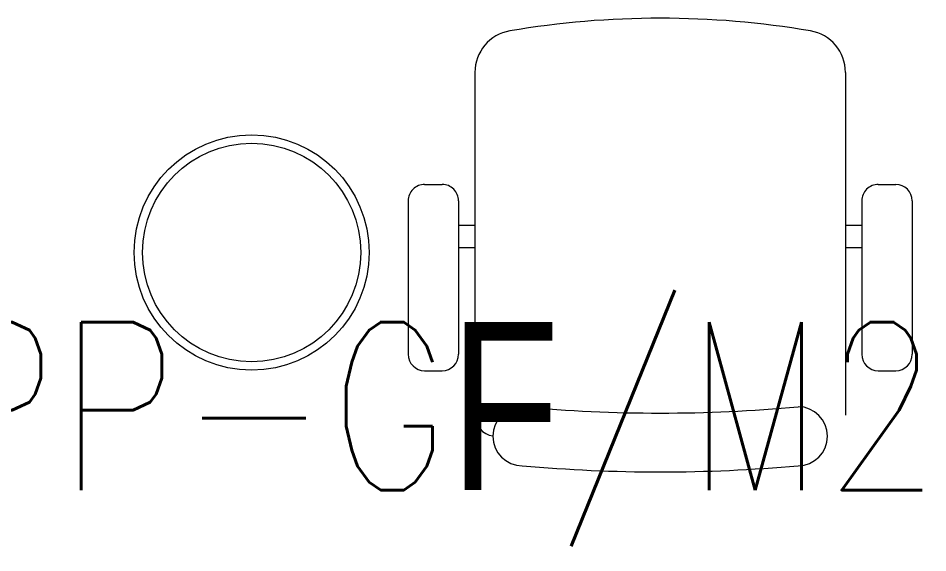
# Model space of a CAD drawing. Header units: inches. Extents: x -12418 to 57169, y -29325 to 19878.
# Drawn here: x 47194 to 48278, y 5689 to 6325 of the extents above; entities that cross this region are included whole.
import ezdxf
from ezdxf import colors
from ezdxf.entities.mleader import LeaderData, LeaderLine
from ezdxf.math import Vec2, Vec3

# ---------------------------------------------------------------- set-up
doc = ezdxf.new("R2010")
doc.units = ezdxf.units.IN
doc.header["$LTSCALE"] = 25
doc.header["$MEASUREMENT"] = 0
doc.linetypes.add('DASHDOT', pattern=[25.4, 12.7, -6.35, 0, -6.35])
doc.layers.get('0').update_dxf_attribs({"color": 8})
for name, color, linetype, lineweight in [('00-Ground Floor$0$LOADING', 253, 'Continuous', 5), ('00-Ground Floor$0$NEW Wall', 166, 'Continuous', 5), ('E-LITE-CIRC @ 100', 6, 'Continuous', 25), ('E-LITE-CLNG-CNDT', 6, 'DASHDOT', 35)]:
    doc.layers.add(name, color=color, linetype=linetype, lineweight=lineweight)
doc.styles.add('DC_Simplex', font='SIMPLEX.shx', dxfattribs={"width": 0.7})

# ---------------------------------------------------------------- blocks, each defined once
blk = doc.blocks.new('00-Ground Floor$0$WM00001-P')
at = {"layer": '00-Ground Floor$0$LOADING'}
for radius in [0.14, 0.13]:
    blk.add_circle((0, 0), radius, dxfattribs=at)
blk = doc.blocks.new('*X101')
at = {"color": 0}
for p, q in [((5, 3), (5, 3)), ((5, 3), (5, 3)), ((5, 3), (5, 3)), ((5, 3), (5, 3)), ((5, 3), (5, 3)), ((5, 3), (5, 3)), ((5, 3), (5, 3)), ((5, 3), (5, 3)), ((5, 3), (5, 3)), ((5, 3), (5, 3)), ((5, 3), (5, 3)), ((5, 3), (5, 3)), ((5, 3), (5, 3)), ((5, 3), (5, 3)), ((5, 3), (5, 3)), ((5, 3), (5, 3)), ((5, 3), (5, 3)), ((5, 3), (5, 3)), ((5, 3), (5, 3)), ((5, 3), (5, 3)), ((5, 3), (5, 3)), ((5, 3), (5, 3)), ((5, 3), (5, 3)), ((5, 3), (5, 3)), ((5, 3), (5, 3)), ((5, 3), (5, 3)), ((5, 3), (5, 3)), ((5, 3), (5, 3)), ((5, 3), (5, 3)), ((5, 3), (5, 3)), ((5, 3), (5, 3)), ((5, 3), (5, 3)), ((5, 3), (5, 3)), ((5, 3), (5, 3)), ((5, 3), (5, 3)), ((5, 3), (5, 3)), ((5, 3), (5, 3)), ((5, 3), (5, 3)), ((5, 3), (5, 3)), ((5, 3), (5, 3)), ((5, 3), (5, 3)), ((5, 3), (5, 3)), ((5, 3), (5, 3)), ((5, 3), (5, 3)), ((5, 3), (5, 3)), ((5, 3), (5, 3)), ((5, 3), (5, 3)), ((5, 3), (5, 3)), ((5, 3), (5, 3)), ((5, 3), (5, 3)), ((5, 3), (5, 3)), ((5, 3), (5, 3)), ((5, 3), (5, 3)), ((5, 3), (5, 3)), ((5, 3), (5, 3)), ((5, 3), (5, 3)), ((5, 3), (5, 3)), ((5, 3), (5, 3)), ((5, 3), (5, 3)), ((5, 3), (5, 3)), ((5, 3), (5, 3)), ((5, 3), (5, 3)), ((5, 3), (5, 3)), ((5, 3), (5, 3)), ((5, 3), (5, 3)), ((5, 3), (5, 3)), ((6, 3), (5, 3)), ((5, 3), (5, 3)), ((6, 3), (5, 3)), ((5, 3), (5, 3)), ((6, 3), (5, 3)), ((5, 3), (5, 3)), ((6, 3), (5, 3)), ((5, 3), (5, 3)), ((5, 3), (5, 3)), ((5, 3), (5, 3)), ((5, 3), (5, 3)), ((5, 3), (5, 3)), ((5, 3), (5, 3)), ((5, 3), (5, 3)), ((5, 3), (5, 3)), ((5, 3), (5, 3)), ((5, 3), (5, 3)), ((5, 3), (5, 3)), ((5, 3), (5, 3)), ((5, 3), (5, 3)), ((5, 3), (5, 3)), ((5, 3), (5, 3)), ((5, 3), (5, 3)), ((5, 3), (5, 3)), ((5, 3), (5, 3)), ((5, 3), (5, 3)), ((5, 3), (5, 3)), ((5, 3), (5, 3)), ((5, 3), (5, 3)), ((5, 3), (5, 3)), ((6, 3), (6, 3)), ((6, 3), (6, 3)), ((6, 3), (6, 3)), ((6, 3), (6, 3)), ((6, 3), (6, 3)), ((6, 3), (6, 3)), ((6, 3), (6, 3)), ((6, 3), (6, 3)), ((6, 3), (6, 3)), ((6, 3), (6, 3)), ((6, 3), (6, 3)), ((6, 3), (6, 3)), ((6, 3), (6, 3)), ((6, 3), (6, 3)), ((6, 3), (6, 3)), ((6, 3), (6, 3)), ((6, 3), (6, 3)), ((6, 3), (6, 3)), ((6, 3), (6, 3)), ((6, 3), (6, 3)), ((6, 3), (6, 3)), ((6, 3), (6, 3)), ((6, 3), (6, 3)), ((6, 3), (6, 3)), ((6, 3), (6, 3)), ((6, 3), (6, 3)), ((6, 3), (6, 3)), ((6, 3), (6, 3)), ((6, 3), (6, 3)), ((6, 3), (6, 3)), ((6, 3), (6, 3)), ((6, 3), (6, 3)), ((6, 3), (6, 3)), ((6, 3), (6, 3)), ((6, 3), (6, 3)), ((6, 3), (6, 3)), ((6, 3), (6, 3)), ((6, 3), (6, 3)), ((6, 3), (6, 3)), ((6, 3), (6, 3)), ((6, 3), (6, 3)), ((6, 3), (6, 3)), ((6, 3), (6, 3)), ((6, 3), (6, 3)), ((6, 3), (6, 3)), ((6, 3), (6, 3)), ((6, 3), (6, 3)), ((6, 3), (6, 3)), ((6, 3), (6, 3)), ((6, 3), (6, 3)), ((6, 3), (6, 3)), ((6, 3), (6, 3)), ((6, 3), (6, 3)), ((6, 3), (6, 3)), ((6, 3), (6, 3)), ((6, 3), (6, 3)), ((6, 3), (6, 3)), ((6, 3), (6, 3)), ((6, 3), (6, 3)), ((6, 3), (6, 3)), ((6, 3), (6, 3)), ((6, 3), (6, 3)), ((6, 3), (6, 3)), ((6, 3), (6, 3)), ((6, 3), (6, 3)), ((6, 3), (6, 3)), ((6, 3), (6, 3)), ((6, 3), (6, 3)), ((6, 3), (6, 3)), ((6, 3), (6, 3)), ((6, 3), (6, 3)), ((6, 3), (6, 3)), ((6, 3), (6, 3)), ((6, 3), (6, 3)), ((6, 3), (6, 3)), ((6, 3), (6, 3)), ((6, 3), (6, 3)), ((6, 3), (6, 3)), ((6, 3), (6, 3)), ((6, 3), (6, 3)), ((6, 3), (6, 3)), ((6, 3), (6, 3)), ((6, 3), (6, 3)), ((6, 3), (6, 3)), ((6, 3), (6, 3)), ((6, 3), (6, 3)), ((6, 3), (6, 3)), ((6, 3), (6, 3)), ((6, 3), (6, 3)), ((6, 3), (6, 3)), ((6, 3), (6, 3)), ((6, 3), (6, 3)), ((6, 3), (6, 3)), ((6, 3), (6, 3)), ((6, 3), (6, 3)), ((6, 3), (6, 3)), ((6, 3), (6, 3)), ((6, 3), (6, 3)), ((6, 3), (6, 3)), ((6, 3), (6, 3)), ((6, 3), (6, 3)), ((6, 3), (6, 3)), ((6, 3), (6, 3)), ((6, 3), (6, 3)), ((6, 3), (6, 3)), ((6, 3), (6, 3)), ((6, 3), (6, 3)), ((6, 3), (6, 3)), ((6, 3), (6, 3)), ((6, 3), (6, 3)), ((6, 3), (6, 3)), ((6, 3), (6, 3)), ((6, 3), (6, 3)), ((6, 3), (6, 3)), ((6, 3), (6, 3)), ((6, 3), (6, 3)), ((6, 3), (6, 3)), ((6, 3), (6, 3)), ((6, 3), (6, 3)), ((6, 3), (6, 3)), ((6, 3), (6, 3)), ((6, 3), (6, 3)), ((6, 3), (6, 3)), ((6, 3), (6, 3)), ((6, 3), (6, 3)), ((6, 3), (6, 3)), ((6, 3), (6, 3)), ((6, 3), (6, 3)), ((6, 3), (6, 3)), ((6, 3), (6, 3)), ((6, 3), (6, 3)), ((6, 3), (6, 3)), ((6, 3), (6, 3)), ((6, 3), (6, 3)), ((6, 3), (6, 3)), ((6, 3), (6, 3)), ((6, 3), (6, 3)), ((6, 3), (6, 3)), ((6, 3), (6, 3)), ((6, 3), (6, 3)), ((6, 3), (6, 3)), ((6, 3), (6, 3)), ((6, 3), (6, 3)), ((6, 3), (6, 3)), ((6, 3), (6, 3)), ((6, 3), (6, 3)), ((6, 3), (6, 3)), ((6, 3), (6, 3)), ((6, 3), (6, 3)), ((6, 3), (6, 3)), ((6, 3), (6, 3)), ((6, 3), (6, 3)), ((6, 3), (6, 3)), ((6, 3), (6, 3)), ((6, 3), (6, 3)), ((6, 3), (6, 3)), ((6, 3), (6, 3)), ((6, 3), (6, 3)), ((6, 3), (6, 3)), ((6, 3), (6, 3)), ((6, 3), (6, 3)), ((6, 3), (6, 3)), ((6, 3), (6, 3)), ((6, 3), (6, 3)), ((6, 3), (6, 3)), ((6, 3), (6, 3)), ((6, 3), (6, 3)), ((6, 3), (6, 3)), ((6, 3), (6, 3)), ((6, 3), (6, 3)), ((6, 3), (6, 3)), ((6, 3), (6, 3)), ((6, 3), (6, 3)), ((6, 3), (6, 3)), ((6, 3), (6, 3)), ((6, 3), (6, 3)), ((6, 3), (6, 3)), ((6, 3), (6, 3)), ((6, 3), (6, 3)), ((6, 3), (6, 3)), ((6, 3), (6, 3)), ((6, 3), (6, 3)), ((6, 3), (6, 3)), ((6, 3), (6, 3)), ((6, 3), (6, 3)), ((6, 3), (6, 3)), ((6, 3), (6, 3)), ((6, 3), (6, 3)), ((6, 3), (6, 3)), ((6, 3), (6, 3)), ((6, 3), (6, 3)), ((6, 3), (6, 3)), ((6, 3), (6, 3)), ((6, 3), (6, 3)), ((6, 3), (6, 3)), ((6, 3), (6, 3)), ((6, 3), (6, 3)), ((6, 3), (6, 3)), ((6, 3), (6, 3)), ((6, 3), (6, 3)), ((6, 3), (6, 3)), ((6, 3), (6, 3)), ((6, 3), (6, 3)), ((6, 3), (6, 3)), ((6, 3), (5, 3)), ((6, 3), (5, 3)), ((6, 3), (5, 3)), ((6, 3), (5, 3)), ((6, 3), (5, 3)), ((6, 3), (6, 3)), ((6, 3), (6, 3)), ((6, 3), (6, 3)), ((6, 3), (6, 3)), ((6, 3), (6, 3)), ((6, 3), (6, 3)), ((6, 3), (6, 3)), ((6, 3), (6, 3)), ((6, 3), (6, 3)), ((6, 3), (6, 3)), ((6, 3), (6, 3)), ((6, 3), (6, 3)), ((6, 3), (6, 3)), ((6, 3), (6, 3)), ((6, 3), (6, 3)), ((6, 3), (6, 3)), ((6, 3), (6, 3)), ((6, 3), (6, 3)), ((6, 3), (6, 3)), ((6, 3), (6, 3)), ((6, 3), (6, 3)), ((6, 3), (6, 3)), ((6, 3), (6, 3)), ((6, 3), (6, 3)), ((6, 3), (6, 3)), ((6, 3), (6, 3)), ((6, 3), (6, 3)), ((6, 3), (6, 3)), ((6, 3), (6, 3)), ((6, 3), (6, 3)), ((6, 3), (6, 3)), ((6, 3), (6, 3)), ((6, 3), (6, 3)), ((6, 3), (6, 3)), ((6, 3), (6, 3)), ((6, 3), (6, 3)), ((6, 3), (6, 3)), ((6, 3), (6, 3)), ((6, 3), (6, 3)), ((6, 3), (6, 3)), ((6, 3), (6, 3)), ((6, 3), (6, 3)), ((6, 3), (6, 3)), ((6, 3), (6, 3)), ((6, 3), (6, 3)), ((6, 3), (6, 3)), ((6, 3), (6, 3)), ((6, 3), (6, 3)), ((6, 3), (6, 3)), ((6, 3), (6, 3)), ((6, 3), (6, 3)), ((6, 3), (6, 3)), ((6, 3), (6, 3)), ((6, 3), (6, 3)), ((6, 3), (6, 3)), ((6, 3), (6, 3)), ((6, 3), (6, 3)), ((6, 3), (6, 3)), ((6, 3), (6, 3)), ((6, 3), (6, 3)), ((6, 3), (6, 3)), ((6, 3), (6, 3)), ((6, 3), (6, 3)), ((6, 3), (6, 3)), ((6, 3), (6, 3)), ((6, 3), (6, 3)), ((6, 3), (6, 3)), ((6, 3), (6, 3)), ((6, 3), (6, 3)), ((6, 3), (6, 3)), ((6, 3), (6, 3)), ((6, 3), (6, 3)), ((6, 3), (6, 3)), ((6, 3), (6, 3)), ((6, 3), (6, 3)), ((6, 3), (6, 3)), ((6, 3), (6, 3)), ((6, 3), (6, 3)), ((6, 3), (6, 3)), ((6, 3), (6, 3)), ((6, 3), (6, 3)), ((6, 3), (6, 3)), ((6, 3), (6, 3)), ((6, 3), (6, 3)), ((6, 3), (6, 3)), ((6, 3), (6, 3)), ((6, 3), (6, 3)), ((6, 3), (6, 3)), ((6, 3), (6, 3)), ((6, 3), (6, 3)), ((6, 3), (6, 3)), ((6, 3), (6, 3)), ((6, 3), (6, 3)), ((6, 3), (6, 3)), ((6, 3), (6, 3)), ((6, 3), (6, 3)), ((6, 3), (6, 3)), ((6, 3), (6, 3)), ((6, 3), (6, 3)), ((6, 3), (6, 3)), ((6, 3), (6, 3)), ((6, 3), (6, 3)), ((6, 3), (6, 3)), ((6, 3), (6, 3)), ((6, 3), (6, 3)), ((6, 3), (6, 3)), ((6, 3), (6, 3)), ((6, 3), (6, 3)), ((6, 3), (6, 3)), ((6, 3), (6, 3)), ((6, 3), (6, 3)), ((6, 3), (6, 3)), ((6, 3), (6, 3)), ((6, 3), (6, 3)), ((6, 3), (6, 3)), ((6, 3), (6, 3)), ((6, 3), (6, 3)), ((6, 3), (6, 3)), ((6, 3), (6, 3)), ((6, 3), (6, 3)), ((6, 3), (6, 3)), ((6, 3), (6, 3)), ((6, 3), (6, 3)), ((6, 3), (6, 3)), ((6, 3), (6, 3)), ((6, 3), (6, 3)), ((6, 3), (6, 3)), ((6, 3), (6, 3)), ((6, 3), (6, 3)), ((6, 3), (6, 3)), ((6, 3), (6, 3)), ((6, 3), (6, 3)), ((6, 3), (6, 3)), ((6, 3), (6, 3)), ((6, 3), (6, 3)), ((6, 3), (6, 3)), ((6, 3), (6, 3)), ((6, 3), (6, 3)), ((6, 3), (6, 3)), ((6, 3), (6, 3)), ((6, 3), (6, 3)), ((6, 3), (6, 3)), ((6, 3), (6, 3)), ((6, 3), (6, 3)), ((6, 3), (6, 3)), ((6, 3), (6, 3)), ((6, 3), (6, 3)), ((6, 3), (6, 3)), ((6, 3), (6, 3)), ((6, 3), (6, 3)), ((6, 3), (6, 3)), ((6, 3), (6, 3)), ((6, 3), (6, 3)), ((6, 3), (6, 3)), ((6, 3), (6, 3)), ((6, 3), (6, 3)), ((6, 3), (6, 3)), ((6, 3), (6, 3)), ((6, 3), (6, 3)), ((6, 3), (6, 3)), ((6, 3), (6, 3)), ((6, 3), (6, 3)), ((6, 3), (6, 3)), ((6, 3), (6, 3)), ((6, 3), (6, 3)), ((6, 3), (6, 3)), ((6, 3), (6, 3)), ((6, 3), (6, 3)), ((6, 3), (6, 3)), ((6, 3), (6, 3)), ((6, 3), (6, 3)), ((6, 3), (6, 3)), ((6, 3), (6, 3)), ((6, 3), (6, 3)), ((6, 3), (6, 3)), ((6, 3), (6, 3)), ((6, 3), (6, 3)), ((6, 3), (6, 3)), ((6, 3), (6, 3)), ((6, 3), (6, 3)), ((6, 3), (6, 3)), ((6, 3), (6, 3)), ((6, 3), (6, 3)), ((6, 3), (6, 3)), ((6, 3), (6, 3)), ((6, 3), (6, 3)), ((6, 3), (6, 3)), ((6, 3), (6, 3)), ((6, 3), (6, 3)), ((6, 3), (6, 3)), ((6, 3), (6, 3)), ((6, 3), (6, 3)), ((6, 3), (6, 3)), ((6, 3), (6, 3)), ((6, 3), (6, 3)), ((6, 3), (6, 3)), ((6, 3), (6, 3)), ((6, 3), (6, 3)), ((6, 3), (6, 3)), ((6, 3), (6, 3)), ((6, 3), (6, 3)), ((6, 3), (6, 3)), ((6, 3), (6, 3)), ((6, 3), (6, 3)), ((6, 3), (6, 3)), ((6, 3), (6, 3)), ((6, 3), (6, 3)), ((6, 3), (6, 3)), ((6, 3), (6, 3)), ((6, 3), (6, 3)), ((6, 3), (6, 3)), ((6, 3), (6, 3)), ((6, 3), (6, 3)), ((6, 3), (6, 3)), ((6, 3), (6, 3)), ((6, 3), (6, 3)), ((6, 3), (6, 3)), ((6, 3), (6, 3)), ((6, 3), (6, 3)), ((6, 3), (6, 3)), ((6, 3), (6, 3)), ((6, 3), (6, 3)), ((6, 3), (6, 3)), ((6, 3), (6, 3)), ((6, 3), (6, 3)), ((6, 3), (6, 3)), ((6, 3), (6, 3)), ((6, 3), (6, 3)), ((6, 3), (6, 3)), ((6, 3), (6, 3)), ((6, 3), (6, 3)), ((6, 3), (6, 3)), ((6, 3), (6, 3)), ((6, 3), (6, 3)), ((6, 3), (6, 3)), ((6, 3), (6, 3)), ((6, 3), (6, 3)), ((6, 3), (6, 3)), ((6, 3), (6, 3)), ((6, 3), (6, 3)), ((6, 3), (6, 3)), ((6, 3), (6, 3)), ((6, 3), (6, 3)), ((6, 3), (6, 3)), ((6, 3), (6, 3)), ((6, 3), (6, 3)), ((6, 3), (6, 3)), ((6, 3), (6, 3)), ((6, 3), (6, 3)), ((6, 3), (6, 3)), ((6, 3), (6, 3)), ((6, 3), (6, 3)), ((6, 3), (6, 3)), ((6, 3), (6, 3)), ((6, 3), (6, 3)), ((6, 3), (6, 3)), ((6, 3), (6, 3)), ((6, 3), (6, 3)), ((6, 3), (6, 3)), ((6, 3), (6, 3)), ((6, 3), (6, 3)), ((6, 3), (6, 3)), ((6, 3), (6, 3)), ((6, 3), (6, 3)), ((6, 3), (6, 3)), ((6, 3), (6, 3)), ((6, 3), (6, 3)), ((6, 3), (6, 3)), ((6, 3), (6, 3)), ((6, 3), (6, 3)), ((6, 3), (6, 3)), ((6, 3), (6, 3)), ((6, 3), (6, 3)), ((6, 3), (6, 3)), ((6, 3), (6, 3)), ((6, 3), (6, 3)), ((6, 3), (6, 3)), ((6, 3), (6, 3)), ((6, 3), (6, 3)), ((6, 3), (6, 3)), ((6, 3), (6, 3)), ((6, 3), (6, 3)), ((6, 3), (6, 3)), ((6, 3), (6, 3)), ((6, 3), (6, 3)), ((6, 3), (6, 3)), ((6, 3), (6, 3)), ((6, 3), (6, 3)), ((6, 3), (6, 3)), ((6, 3), (6, 3)), ((6, 3), (6, 3)), ((6, 3), (6, 3)), ((6, 3), (6, 3)), ((6, 3), (6, 3)), ((6, 3), (6, 3)), ((6, 3), (6, 3)), ((6, 3), (6, 3)), ((6, 3), (6, 3)), ((6, 3), (6, 3)), ((6, 3), (6, 3)), ((6, 3), (6, 3)), ((6, 3), (6, 3)), ((6, 3), (6, 3)), ((6, 3), (6, 3)), ((6, 3), (6, 3)), ((6, 3), (6, 3)), ((6, 3), (6, 3)), ((6, 3), (6, 3)), ((6, 3), (6, 3)), ((6, 3), (6, 3)), ((6, 3), (6, 3)), ((6, 3), (6, 3)), ((6, 3), (6, 3)), ((6, 3), (6, 3)), ((6, 3), (6, 3)), ((6, 3), (6, 3)), ((6, 3), (6, 3))]:
    blk.add_line(p, q, dxfattribs=at)
blk = doc.blocks.new('*X102')
at = {"color": 0}
for p, q in [((13, 1), (13, 1)), ((13, 1), (13, 1)), ((13, 1), (13, 1)), ((13, 1), (13, 1)), ((13, 1), (13, 1)), ((13, 1), (13, 1)), ((13, 1), (13, 1)), ((13, 1), (13, 1)), ((13, 1), (13, 1)), ((13, 1), (13, 1)), ((13, 1), (13, 1)), ((13, 1), (13, 1)), ((13, 1), (13, 1)), ((13, 1), (13, 1)), ((13, 1), (13, 1)), ((13, 1), (14, 1)), ((13, 1), (14, 1)), ((13, 1), (14, 1)), ((13, 1), (13, 1)), ((13, 1), (13, 1)), ((13, 1), (13, 1)), ((13, 1), (13, 1)), ((13, 1), (13, 1)), ((13, 1), (13, 1)), ((13, 1), (13, 1)), ((13, 1), (13, 1)), ((13, 1), (13, 1)), ((13, 1), (13, 1)), ((13, 1), (13, 1)), ((13, 1), (13, 1)), ((13, 1), (13, 1)), ((13, 1), (13, 1)), ((13, 1), (13, 1)), ((13, 1), (13, 1)), ((13, 1), (13, 1)), ((13, 1), (13, 1)), ((13, 1), (13, 1)), ((13, 1), (13, 1)), ((13, 1), (13, 1)), ((13, 1), (13, 1)), ((13, 1), (13, 1)), ((13, 1), (13, 1)), ((13, 1), (13, 1)), ((13, 1), (13, 1)), ((13, 1), (13, 1)), ((13, 1), (13, 1)), ((13, 1), (13, 1)), ((13, 1), (13, 1)), ((13, 1), (13, 1)), ((13, 1), (13, 1)), ((13, 1), (13, 1)), ((13, 1), (13, 1)), ((13, 1), (13, 1)), ((13, 1), (13, 1)), ((13, 1), (13, 1)), ((13, 1), (13, 1)), ((13, 1), (13, 1)), ((13, 1), (13, 1)), ((13, 1), (13, 1)), ((13, 1), (13, 1)), ((13, 1), (13, 1)), ((13, 1), (13, 1)), ((13, 1), (13, 1)), ((13, 1), (13, 1)), ((13, 1), (13, 1)), ((13, 1), (13, 1)), ((13, 1), (13, 1)), ((13, 1), (13, 1)), ((13, 1), (13, 1)), ((13, 1), (13, 1)), ((13, 1), (13, 1)), ((13, 1), (13, 1)), ((13, 1), (13, 1)), ((13, 1), (13, 1)), ((13, 1), (13, 1)), ((13, 1), (13, 1)), ((13, 1), (13, 1)), ((13, 1), (13, 1)), ((13, 1), (13, 1)), ((13, 1), (13, 1)), ((13, 1), (13, 1)), ((13, 1), (13, 1)), ((13, 1), (13, 1)), ((13, 1), (13, 1)), ((13, 1), (13, 1)), ((13, 1), (13, 1)), ((13, 1), (13, 1)), ((13, 1), (13, 1)), ((13, 1), (13, 1)), ((13, 1), (13, 1)), ((13, 1), (13, 1)), ((13, 1), (13, 1)), ((13, 1), (13, 1)), ((13, 1), (13, 1)), ((13, 1), (13, 1)), ((13, 1), (13, 1)), ((13, 1), (13, 1)), ((13, 1), (13, 1)), ((13, 1), (13, 1)), ((13, 1), (13, 1)), ((13, 1), (13, 1)), ((13, 1), (13, 1)), ((13, 1), (13, 1)), ((13, 1), (13, 1)), ((13, 1), (13, 1)), ((13, 1), (13, 1)), ((13, 1), (13, 1)), ((13, 1), (13, 1)), ((13, 1), (13, 1)), ((13, 1), (13, 1)), ((13, 1), (13, 1)), ((13, 1), (13, 1)), ((13, 1), (13, 1)), ((13, 1), (13, 1)), ((13, 1), (13, 1)), ((13, 1), (13, 1)), ((13, 1), (13, 1)), ((13, 1), (13, 1)), ((13, 1), (13, 1)), ((13, 1), (13, 1)), ((13, 1), (13, 1)), ((13, 1), (13, 1)), ((13, 1), (13, 1)), ((13, 1), (14, 1)), ((13, 0), (13, 0)), ((13, 0), (13, 0)), ((13, 0), (13, 0)), ((13, 0), (13, 0)), ((13, 0), (13, 0)), ((13, 0), (13, 0)), ((13, 0), (13, 0)), ((13, 0), (13, 0)), ((13, 0), (13, 0)), ((13, 0), (13, 0)), ((13, 0), (13, 0)), ((13, 0), (13, 0)), ((13, 0), (13, 0)), ((13, 0), (13, 0)), ((13, 0), (13, 0)), ((13, 0), (13, 0)), ((13, 0), (13, 0)), ((13, 0), (13, 0)), ((13, 0), (13, 0)), ((13, 0), (13, 0)), ((13, 0), (13, 0)), ((13, 0), (13, 0)), ((13, 0), (13, 0)), ((13, 0), (13, 0)), ((13, 0), (13, 0)), ((13, 0), (13, 0)), ((13, 0), (13, 0)), ((13, 0), (13, 0)), ((13, 0), (13, 0)), ((13, 0), (13, 0)), ((13, 0), (13, 0)), ((13, 0), (13, 0)), ((13, 0), (13, 0)), ((13, 0), (13, 0)), ((13, 0), (13, 0)), ((13, 0), (13, 0)), ((13, 0), (13, 0)), ((13, 0), (13, 0)), ((13, 0), (13, 0)), ((13, 0), (13, 0)), ((13, 0), (13, 0)), ((13, 0), (13, 0)), ((13, 0), (13, 0)), ((13, 0), (13, 0)), ((13, 0), (13, 0)), ((13, 0), (13, 0)), ((13, 0), (13, 0)), ((13, 0), (13, 0)), ((13, 0), (14, 0)), ((13, 0), (14, 0)), ((13, 0), (13, 0)), ((13, 0), (14, 0)), ((14, 1), (14, 1)), ((14, 1), (14, 1)), ((14, 1), (14, 1)), ((14, 1), (14, 1)), ((14, 1), (14, 1)), ((14, 1), (14, 1)), ((14, 1), (14, 1)), ((14, 1), (14, 1)), ((14, 1), (14, 1)), ((14, 1), (14, 1)), ((14, 1), (14, 1)), ((14, 1), (14, 1)), ((14, 1), (14, 1)), ((14, 1), (14, 1)), ((14, 1), (14, 1)), ((14, 1), (14, 1)), ((14, 1), (14, 1)), ((14, 1), (14, 1)), ((14, 1), (14, 1)), ((14, 1), (14, 1)), ((14, 1), (14, 1)), ((14, 1), (14, 1)), ((14, 1), (14, 1)), ((14, 1), (14, 1)), ((14, 1), (14, 1)), ((14, 1), (14, 1)), ((14, 1), (14, 1)), ((14, 1), (14, 1)), ((14, 1), (14, 1)), ((14, 1), (14, 1)), ((14, 1), (14, 1)), ((14, 1), (14, 1)), ((14, 1), (14, 1)), ((14, 1), (14, 1)), ((14, 1), (14, 1)), ((14, 1), (14, 1)), ((14, 1), (14, 1)), ((14, 1), (14, 1)), ((14, 1), (14, 1)), ((14, 1), (14, 1)), ((14, 1), (14, 1)), ((14, 1), (14, 1)), ((14, 1), (14, 1)), ((14, 1), (14, 1)), ((14, 1), (14, 1)), ((14, 1), (14, 1)), ((14, 1), (14, 1)), ((14, 1), (14, 1)), ((14, 1), (14, 1)), ((14, 1), (14, 1)), ((14, 1), (14, 1)), ((14, 1), (14, 1)), ((14, 1), (14, 1)), ((14, 1), (14, 1)), ((14, 1), (14, 1)), ((14, 1), (14, 1)), ((14, 1), (14, 1)), ((14, 1), (14, 1)), ((14, 1), (14, 1)), ((14, 1), (14, 1)), ((14, 1), (14, 1)), ((14, 1), (14, 1)), ((14, 1), (14, 1)), ((14, 1), (14, 1)), ((14, 1), (14, 1)), ((14, 1), (14, 1)), ((14, 1), (14, 1)), ((14, 1), (14, 1)), ((14, 1), (14, 1)), ((14, 1), (14, 1)), ((14, 1), (14, 1)), ((14, 1), (14, 1)), ((14, 1), (14, 1)), ((14, 1), (14, 1)), ((14, 1), (14, 1)), ((14, 1), (14, 1)), ((14, 1), (14, 1)), ((14, 1), (14, 1)), ((14, 1), (14, 1)), ((14, 1), (14, 1)), ((14, 1), (14, 1)), ((14, 1), (14, 1)), ((14, 1), (14, 1)), ((14, 1), (14, 1)), ((14, 1), (14, 1)), ((14, 1), (14, 1)), ((14, 1), (14, 1)), ((14, 1), (14, 1)), ((14, 1), (14, 1)), ((14, 1), (14, 1)), ((14, 1), (14, 1)), ((14, 1), (14, 1)), ((14, 1), (14, 1)), ((14, 1), (14, 1)), ((14, 0), (14, 0)), ((14, 0), (14, 0)), ((14, 0), (14, 0)), ((14, 0), (14, 0)), ((14, 0), (14, 0)), ((14, 0), (14, 0)), ((14, 0), (14, 0)), ((14, 0), (14, 0)), ((14, 0), (14, 0)), ((14, 0), (14, 0)), ((14, 0), (14, 0)), ((14, 0), (14, 0)), ((14, 0), (14, 0)), ((14, 0), (14, 0)), ((14, 0), (14, 0)), ((14, 0), (14, 0)), ((14, 0), (14, 0)), ((14, 0), (14, 0)), ((14, 0), (14, 0)), ((14, 0), (14, 0)), ((14, 0), (14, 0)), ((14, 0), (14, 0)), ((14, 0), (14, 0)), ((14, 0), (14, 0)), ((14, 0), (14, 0)), ((14, 0), (14, 0)), ((14, 0), (14, 0)), ((14, 0), (14, 0)), ((14, 0), (14, 0)), ((14, 0), (14, 0)), ((14, 0), (14, 0)), ((14, 0), (14, 0)), ((14, 0), (14, 0)), ((14, 0), (14, 0)), ((14, 0), (14, 0)), ((14, 0), (14, 0)), ((14, 0), (14, 0)), ((14, 0), (14, 0)), ((14, 0), (14, 0)), ((14, 0), (14, 0)), ((14, 0), (14, 0)), ((14, 0), (14, 0)), ((14, 0), (14, 0)), ((14, 0), (14, 0)), ((14, 0), (14, 0)), ((14, 0), (14, 0)), ((14, 0), (14, 0)), ((14, 0), (14, 0)), ((13, 0), (13, 0)), ((13, 0), (14, 0)), ((13, 0), (13, 0)), ((13, 0), (14, 0)), ((13, 0), (13, 0)), ((13, 0), (14, 0)), ((13, 0), (13, 0)), ((13, 0), (13, 0)), ((13, 0), (13, 0)), ((13, 0), (13, 0)), ((13, 0), (14, 0)), ((13, 0), (13, 0)), ((13, 0), (14, 0)), ((13, 0), (13, 0)), ((13, 0), (14, 0)), ((13, 0), (13, 0)), ((13, 0), (14, 0)), ((13, 0), (13, 0)), ((13, 0), (14, 0)), ((13, 0), (13, 0)), ((13, 0), (14, 0)), ((13, 0), (13, 0)), ((13, 0), (14, 0)), ((13, 0), (13, 0)), ((13, 0), (13, 0)), ((13, 0), (13, 0)), ((13, 0), (14, 0)), ((13, 0), (13, 0)), ((13, 0), (14, 0)), ((13, 0), (13, 0)), ((13, 0), (14, 0)), ((13, 0), (13, 0)), ((13, 0), (14, 0)), ((13, 0), (13, 0)), ((13, 0), (13, 0)), ((13, 0), (13, 0)), ((13, 0), (13, 0)), ((13, 0), (13, 0)), ((13, 0), (13, 0)), ((13, 0), (13, 0)), ((13, 0), (13, 0)), ((13, 0), (13, 0)), ((13, 0), (13, 0)), ((13, 0), (13, 0)), ((13, 0), (13, 0)), ((13, 0), (13, 0)), ((13, 0), (13, 0)), ((13, 0), (13, 0)), ((13, 0), (13, 0)), ((13, 0), (13, 0)), ((13, 0), (13, 0)), ((13, 0), (13, 0)), ((13, 0), (13, 0)), ((13, 0), (13, 0)), ((13, 0), (13, 0)), ((13, 0), (13, 0)), ((13, 0), (13, 0)), ((13, 0), (13, 0)), ((13, 0), (13, 0)), ((13, 0), (13, 0)), ((13, 0), (13, 0)), ((13, 0), (13, 0)), ((13, 0), (13, 0)), ((13, 0), (13, 0)), ((13, -1), (13, -1)), ((13, -1), (13, -1)), ((13, -1), (13, -1)), ((13, -1), (13, -1)), ((13, -1), (13, -1)), ((13, -1), (14, -1)), ((13, -1), (13, -1)), ((14, 0), (14, 0)), ((14, 0), (14, 0)), ((14, 0), (14, 0)), ((14, 0), (14, 0)), ((14, 0), (14, 0)), ((14, 0), (14, 0)), ((14, 0), (14, 0)), ((14, 0), (14, 0)), ((14, 0), (14, 0)), ((14, 0), (14, 0)), ((14, 0), (14, 0)), ((14, 0), (14, 0)), ((14, 0), (14, 0)), ((14, 0), (14, 0)), ((14, 0), (14, 0)), ((13, 0), (14, 0)), ((14, 0), (14, 0)), ((14, 0), (14, 0)), ((14, 0), (14, 0)), ((14, 0), (14, 0)), ((14, 0), (14, 0)), ((14, 0), (14, 0)), ((14, 0), (14, 0)), ((14, 0), (14, 0)), ((14, 0), (14, 0)), ((14, 0), (14, 0)), ((14, 0), (14, 0)), ((14, 0), (14, 0)), ((14, 0), (14, 0)), ((14, 0), (14, 0)), ((14, 0), (14, 0)), ((14, 0), (14, 0)), ((14, 0), (14, 0)), ((14, 0), (14, 0)), ((14, 0), (14, 0)), ((14, 0), (14, 0)), ((14, 0), (14, 0)), ((14, 0), (14, 0)), ((14, 0), (14, 0)), ((14, 0), (14, 0)), ((14, 0), (14, 0)), ((14, 0), (14, 0)), ((14, 0), (14, 0)), ((14, 0), (14, 0)), ((14, 0), (14, 0)), ((14, 0), (14, 0)), ((14, 0), (14, 0)), ((14, 0), (14, 0)), ((14, 0), (14, 0)), ((14, 0), (14, 0)), ((14, -1), (14, -1)), ((14, -1), (14, -1)), ((14, -1), (14, -1)), ((14, -1), (14, -1)), ((14, -1), (14, -1))]:
    blk.add_line(p, q, dxfattribs=at)
blk = doc.blocks.new('00-Ground Floor$0$GF21018-P')
at = {"color": 0}
for p, q in [((-0.2207, 0.4756), (-0.2207, 0.0675)), ((0.2205, 0.4756), (0.2205, 0.0675)), ((-0.2806, 0.3422), (-0.2598, 0.3422)), ((0.2596, 0.3422), (0.2804, 0.3422)), ((-0.3002, 0.3226), (-0.3002, 0.14)), ((-0.2402, 0.3226), (-0.2402, 0.14)), ((0.24, 0.3226), (0.24, 0.14)), ((0.3, 0.3226), (0.3, 0.14)), ((-0.2402, 0.2937), (-0.2207, 0.2937)), ((0.2205, 0.2937), (0.24, 0.2937)), ((-0.2402, 0.2671), (-0.2207, 0.2671)), ((0.2205, 0.2671), (0.24, 0.2671)), ((-0.2806, 0.1204), (-0.2598, 0.1204)), ((0.2596, 0.1204), (0.2804, 0.1204))]:
    blk.add_line(p, q, dxfattribs=at)
for points in [[(0.24, 0.2937), (0.24, 0.2937), (0.24, 0.2937), (0.24, 0.2937), (0.24, 0.2937), (0.24, 0.2937), (0.24, 0.2937), (0.24, 0.2937), (0.24, 0.2937), (0.24, 0.2937), (0.24, 0.2937), (0.24, 0.2937), (0.24, 0.2937), (0.24, 0.2937), (0.24, 0.2937), (0.24, 0.2937), (0.24, 0.2937), (0.24, 0.2937), (0.24, 0.2937), (0.24, 0.2937), (0.24, 0.2937), (0.24, 0.2937), (0.24, 0.2937), (0.24, 0.2937), (0.24, 0.2937), (0.24, 0.2937), (0.24, 0.2937), (0.24, 0.2937), (0.24, 0.2937), (0.24, 0.2937), (0.24, 0.2937), (0.24, 0.2937), (0.24, 0.2937), (0.24, 0.2937), (0.24, 0.2937), (0.24, 0.2937), (0.24, 0.2937), (0.24, 0.2937), (0.24, 0.2937), (0.24, 0.2937), (0.24, 0.2937), (0.24, 0.2937), (0.24, 0.2937), (0.24, 0.2937), (0.24, 0.2937), (0.24, 0.2937), (0.24, 0.2937), (0.24, 0.2937), (0.24, 0.2937), (0.24, 0.2937), (0.24, 0.2937), (0.24, 0.2937), (0.24, 0.2937), (0.24, 0.2937), (0.24, 0.2937), (0.24, 0.2937), (0.24, 0.2937), (0.24, 0.2937), (0.24, 0.2937), (0.24, 0.2937), (0.24, 0.2937), (0.24, 0.2937), (0.24, 0.2937), (0.24, 0.2937), (0.24, 0.2937), (0.24, 0.2937), (0.24, 0.2937), (0.24, 0.2937), (0.24, 0.2937), (0.24, 0.2937), (0.24, 0.2937), (0.24, 0.2937), (0.24, 0.2937), (0.24, 0.2937), (0.24, 0.2937), (0.24, 0.2937), (0.24, 0.2937), (0.24, 0.2937), (0.24, 0.2937), (0.24, 0.2937), (0.24, 0.2937), (0.24, 0.2937), (0.24, 0.2937), (0.24, 0.2937), (0.24, 0.2937), (0.24, 0.2937), (0.24, 0.2937), (0.24, 0.2937), (0.24, 0.2937), (0.24, 0.2937), (0.24, 0.2937), (0.24, 0.2937), (0.24, 0.2937), (0.24, 0.2937), (0.24, 0.2937), (0.24, 0.2937), (0.24, 0.2937), (0.24, 0.2937), (0.24, 0.2937), (0.24, 0.2937), (0.24, 0.2937), (0.24, 0.2937), (0.24, 0.2937), (0.24, 0.2937), (0.24, 0.2937), (0.24, 0.2937), (0.24, 0.2937), (0.24, 0.2937), (0.24, 0.2937), (0.24, 0.2937), (0.24, 0.2937), (0.24, 0.2937), (0.24, 0.2937), (0.24, 0.2937), (0.24, 0.2937), (0.24, 0.2937), (0.24, 0.2937), (0.24, 0.2937), (0.24, 0.2937), (0.24, 0.2937), (0.24, 0.2937), (0.24, 0.2937), (0.24, 0.2937), (0.24, 0.2937), (0.24, 0.2937), (0.24, 0.2937), (0.24, 0.2937), (0.24, 0.2937), (0.24, 0.2937), (0.24, 0.2937), (0.24, 0.2937), (0.24, 0.2937), (0.24, 0.2937), (0.24, 0.2937), (0.24, 0.2937), (0.24, 0.2937), (0.24, 0.2937), (0.24, 0.2937), (0.24, 0.2937), (0.24, 0.2937), (0.24, 0.2937), (0.24, 0.2937), (0.24, 0.2937), (0.24, 0.2937), (0.24, 0.2937), (0.24, 0.2937), (0.24, 0.2937), (0.24, 0.2937), (0.24, 0.2937), (0.24, 0.2937), (0.24, 0.2937), (0.24, 0.2937), (0.24, 0.2937), (0.24, 0.2937), (0.24, 0.2937), (0.24, 0.2937), (0.24, 0.2937), (0.24, 0.2937), (0.24, 0.2937), (0.24, 0.2937), (0.24, 0.2937), (0.24, 0.2937), (0.24, 0.2937), (0.24, 0.2937), (0.24, 0.2937), (0.24, 0.2937), (0.24, 0.2937), (0.24, 0.2937), (0.24, 0.2937), (0.24, 0.2937), (0.24, 0.2937), (0.24, 0.2937), (0.24, 0.2937), (0.24, 0.2937), (0.24, 0.2937), (0.24, 0.2937), (0.24, 0.2937), (0.24, 0.2937), (0.24, 0.2937), (0.24, 0.2937), (0.24, 0.2937), (0.24, 0.2937), (0.24, 0.2937), (0.24, 0.2937), (0.24, 0.2937), (0.24, 0.2937), (0.24, 0.2937), (0.24, 0.2937), (0.24, 0.2937), (0.24, 0.2937), (0.24, 0.2937), (0.24, 0.2937), (0.24, 0.2937), (0.24, 0.2937), (0.24, 0.2937), (0.24, 0.2937), (0.24, 0.2937), (0.24, 0.2937), (0.24, 0.2937), (0.24, 0.2937), (0.24, 0.2937), (0.24, 0.2937), (0.24, 0.2937), (0.24, 0.2937), (0.24, 0.2937), (0.24, 0.2937), (0.24, 0.2937), (0.24, 0.2937), (0.24, 0.2937), (0.24, 0.2937), (0.24, 0.2937), (0.24, 0.2937), (0.24, 0.2937), (0.24, 0.2937), (0.24, 0.2937), (0.24, 0.2937), (0.24, 0.2937), (0.24, 0.2937), (0.24, 0.2937), (0.24, 0.2937), (0.24, 0.2937), (0.24, 0.2937), (0.24, 0.2937), (0.24, 0.2937), (0.24, 0.2937), (0.24, 0.2937), (0.24, 0.2937), (0.24, 0.2937), (0.24, 0.2937), (0.24, 0.2937), (0.24, 0.2937), (0.24, 0.2937), (0.24, 0.2937), (0.24, 0.2937), (0.24, 0.2937), (0.24, 0.2937), (0.24, 0.2937), (0.24, 0.2937), (0.24, 0.2937), (0.24, 0.2937), (0.24, 0.2937), (0.24, 0.2937), (0.24, 0.2937), (0.24, 0.2937), (0.24, 0.2937), (0.24, 0.2937), (0.24, 0.2937), (0.24, 0.2937), (0.24, 0.2937), (0.24, 0.2937), (0.24, 0.2937), (0.24, 0.2937), (0.24, 0.2937), (0.24, 0.2937), (0.24, 0.2937), (0.24, 0.2937), (0.24, 0.2937), (0.24, 0.2937), (0.24, 0.2937), (0.24, 0.2937), (0.24, 0.2937), (0.24, 0.2937), (0.24, 0.2937), (0.24, 0.2937), (0.24, 0.2937), (0.24, 0.2937), (0.24, 0.2937), (0.24, 0.2937), (0.24, 0.2937), (0.24, 0.2937), (0.24, 0.2937), (0.24, 0.2937), (0.24, 0.2937), (0.24, 0.2937), (0.24, 0.2937), (0.24, 0.2937), (0.24, 0.2937)], [(0.24, 0.2937), (0.24, 0.2937), (0.24, 0.2937), (0.24, 0.2937), (0.24, 0.2937), (0.24, 0.2937), (0.24, 0.2937), (0.24, 0.2937), (0.24, 0.2937), (0.24, 0.2937), (0.24, 0.2937), (0.24, 0.2937), (0.24, 0.2937), (0.24, 0.2937), (0.24, 0.2937), (0.24, 0.2937), (0.24, 0.2937), (0.24, 0.2937), (0.24, 0.2937), (0.24, 0.2937), (0.24, 0.2937), (0.24, 0.2937), (0.24, 0.2937), (0.24, 0.2937), (0.24, 0.2937), (0.24, 0.2937), (0.24, 0.2937), (0.24, 0.2937), (0.24, 0.2937), (0.24, 0.2937), (0.24, 0.2937), (0.24, 0.2937), (0.24, 0.2937), (0.24, 0.2937), (0.24, 0.2937), (0.24, 0.2937), (0.24, 0.2937), (0.24, 0.2937), (0.24, 0.2937), (0.24, 0.2937), (0.24, 0.2937), (0.24, 0.2937), (0.24, 0.2937), (0.24, 0.2937), (0.24, 0.2937), (0.24, 0.2937), (0.24, 0.2937), (0.24, 0.2937), (0.24, 0.2937), (0.24, 0.2937), (0.24, 0.2937), (0.24, 0.2937), (0.24, 0.2937), (0.24, 0.2937), (0.24, 0.2937), (0.24, 0.2937), (0.24, 0.2937), (0.24, 0.2937), (0.24, 0.2937), (0.24, 0.2937), (0.24, 0.2937), (0.24, 0.2937), (0.24, 0.2937), (0.24, 0.2937), (0.24, 0.2937), (0.24, 0.2937), (0.24, 0.2937), (0.24, 0.2937), (0.24, 0.2937), (0.24, 0.2937), (0.24, 0.2937), (0.24, 0.2937), (0.24, 0.2937), (0.24, 0.2937), (0.24, 0.2937), (0.24, 0.2937), (0.24, 0.2937), (0.24, 0.2937), (0.24, 0.2937), (0.24, 0.2937), (0.24, 0.2937), (0.24, 0.2937), (0.24, 0.2937), (0.24, 0.2937), (0.24, 0.2937), (0.24, 0.2937), (0.24, 0.2937), (0.24, 0.2937), (0.24, 0.2937), (0.24, 0.2937), (0.24, 0.2937), (0.24, 0.2937), (0.24, 0.2937), (0.24, 0.2937), (0.24, 0.2937), (0.24, 0.2937), (0.24, 0.2937), (0.24, 0.2937), (0.24, 0.2937), (0.24, 0.2937), (0.24, 0.2937), (0.24, 0.2937), (0.24, 0.2937), (0.24, 0.2937), (0.24, 0.2937), (0.24, 0.2937), (0.24, 0.2937), (0.24, 0.2937), (0.24, 0.2937), (0.24, 0.2937), (0.24, 0.2937), (0.24, 0.2937), (0.24, 0.2937), (0.24, 0.2937), (0.24, 0.2937), (0.24, 0.2937), (0.24, 0.2937), (0.24, 0.2937), (0.24, 0.2937), (0.24, 0.2937), (0.24, 0.2937), (0.24, 0.2937), (0.24, 0.2937), (0.24, 0.2937), (0.24, 0.2937), (0.24, 0.2937), (0.24, 0.2937), (0.24, 0.2937), (0.24, 0.2937), (0.24, 0.2937), (0.24, 0.2937), (0.24, 0.2937), (0.24, 0.2937), (0.24, 0.2937), (0.24, 0.2937), (0.24, 0.2937), (0.24, 0.2937), (0.24, 0.2937), (0.24, 0.2937), (0.24, 0.2937), (0.24, 0.2937), (0.24, 0.2937), (0.24, 0.2937), (0.24, 0.2937), (0.24, 0.2937), (0.24, 0.2937), (0.24, 0.2937), (0.24, 0.2937), (0.24, 0.2937), (0.24, 0.2937), (0.24, 0.2937), (0.24, 0.2937), (0.24, 0.2937), (0.24, 0.2937), (0.24, 0.2937), (0.24, 0.2937), (0.24, 0.2937), (0.24, 0.2937), (0.24, 0.2937), (0.24, 0.2937), (0.24, 0.2937), (0.24, 0.2937), (0.24, 0.2937), (0.24, 0.2937), (0.24, 0.2937), (0.24, 0.2937), (0.24, 0.2937), (0.24, 0.2937), (0.24, 0.2937), (0.24, 0.2937), (0.24, 0.2937), (0.24, 0.2937), (0.24, 0.2937), (0.24, 0.2937), (0.24, 0.2937), (0.24, 0.2937), (0.24, 0.2937), (0.24, 0.2937), (0.24, 0.2937), (0.24, 0.2937), (0.24, 0.2937), (0.24, 0.2937), (0.24, 0.2937), (0.24, 0.2937), (0.24, 0.2937), (0.24, 0.2937), (0.24, 0.2937), (0.24, 0.2937), (0.24, 0.2937), (0.24, 0.2937), (0.24, 0.2937), (0.24, 0.2937), (0.24, 0.2937), (0.24, 0.2937), (0.24, 0.2937), (0.24, 0.2937), (0.24, 0.2937), (0.24, 0.2937), (0.24, 0.2937), (0.24, 0.2937), (0.24, 0.2937), (0.24, 0.2937), (0.24, 0.2937), (0.24, 0.2937), (0.24, 0.2937), (0.24, 0.2937), (0.24, 0.2937), (0.24, 0.2937), (0.24, 0.2937), (0.24, 0.2937), (0.24, 0.2937), (0.24, 0.2937), (0.24, 0.2937), (0.24, 0.2937), (0.24, 0.2937), (0.24, 0.2937), (0.24, 0.2937), (0.24, 0.2937), (0.24, 0.2937)], [(0.24, 0.2937), (0.24, 0.2937), (0.24, 0.2937), (0.24, 0.2937), (0.24, 0.2937), (0.24, 0.2937), (0.24, 0.2937), (0.24, 0.2937), (0.24, 0.2937), (0.24, 0.2937), (0.24, 0.2937), (0.24, 0.2937), (0.24, 0.2937), (0.24, 0.2937), (0.24, 0.2937), (0.24, 0.2937), (0.24, 0.2937), (0.24, 0.2937), (0.24, 0.2937), (0.24, 0.2937), (0.24, 0.2937), (0.24, 0.2937), (0.24, 0.2937), (0.24, 0.2937), (0.24, 0.2937), (0.24, 0.2937), (0.24, 0.2937), (0.24, 0.2937), (0.24, 0.2937), (0.24, 0.2937), (0.24, 0.2937), (0.24, 0.2937), (0.24, 0.2937), (0.24, 0.2937), (0.24, 0.2937), (0.24, 0.2937), (0.24, 0.2937), (0.24, 0.2937), (0.24, 0.2937), (0.24, 0.2937), (0.24, 0.2937), (0.24, 0.2937), (0.24, 0.2937), (0.24, 0.2937), (0.24, 0.2937), (0.24, 0.2937), (0.24, 0.2937), (0.24, 0.2937), (0.24, 0.2937), (0.24, 0.2937), (0.24, 0.2937), (0.24, 0.2937), (0.24, 0.2937), (0.24, 0.2937), (0.24, 0.2937), (0.24, 0.2937), (0.24, 0.2937), (0.24, 0.2937), (0.24, 0.2937), (0.24, 0.2937), (0.24, 0.2937), (0.24, 0.2937), (0.24, 0.2937), (0.24, 0.2937), (0.24, 0.2937), (0.24, 0.2937), (0.24, 0.2937), (0.24, 0.2937), (0.24, 0.2937), (0.24, 0.2937), (0.24, 0.2937), (0.24, 0.2937), (0.24, 0.2937), (0.24, 0.2937), (0.24, 0.2937), (0.24, 0.2937), (0.24, 0.2937), (0.24, 0.2937), (0.24, 0.2937), (0.24, 0.2937), (0.24, 0.2937), (0.24, 0.2937), (0.24, 0.2937), (0.24, 0.2937), (0.24, 0.2937), (0.24, 0.2937), (0.24, 0.2937), (0.24, 0.2937), (0.24, 0.2937), (0.24, 0.2937), (0.24, 0.2937), (0.24, 0.2937), (0.24, 0.2937), (0.24, 0.2937), (0.24, 0.2937), (0.24, 0.2937), (0.24, 0.2937), (0.24, 0.2937), (0.24, 0.2937), (0.24, 0.2937), (0.24, 0.2937), (0.24, 0.2937), (0.24, 0.2937), (0.24, 0.2937), (0.24, 0.2937), (0.24, 0.2937), (0.24, 0.2937), (0.24, 0.2937), (0.24, 0.2937), (0.24, 0.2937), (0.24, 0.2937), (0.24, 0.2937), (0.24, 0.2937), (0.24, 0.2937), (0.24, 0.2937), (0.24, 0.2937), (0.24, 0.2937), (0.24, 0.2937), (0.24, 0.2937), (0.24, 0.2937), (0.24, 0.2937), (0.24, 0.2937), (0.24, 0.2937), (0.24, 0.2937), (0.24, 0.2937), (0.24, 0.2937), (0.24, 0.2937), (0.24, 0.2937), (0.24, 0.2937), (0.24, 0.2937), (0.24, 0.2937), (0.24, 0.2937), (0.24, 0.2937), (0.24, 0.2937), (0.24, 0.2937), (0.24, 0.2937), (0.24, 0.2937), (0.24, 0.2937), (0.24, 0.2937), (0.24, 0.2937), (0.24, 0.2937), (0.24, 0.2937), (0.24, 0.2937), (0.24, 0.2937), (0.24, 0.2937), (0.24, 0.2937), (0.24, 0.2937), (0.24, 0.2937), (0.24, 0.2937), (0.24, 0.2937), (0.24, 0.2937), (0.24, 0.2937), (0.24, 0.2937), (0.24, 0.2937), (0.24, 0.2937), (0.24, 0.2937), (0.24, 0.2937), (0.24, 0.2937), (0.24, 0.2937), (0.24, 0.2937), (0.24, 0.2937), (0.24, 0.2937), (0.24, 0.2937), (0.24, 0.2937), (0.24, 0.2937), (0.24, 0.2937), (0.24, 0.2937), (0.24, 0.2937), (0.24, 0.2937), (0.24, 0.2937), (0.24, 0.2937), (0.24, 0.2937), (0.24, 0.2937), (0.24, 0.2937), (0.24, 0.2937), (0.24, 0.2937), (0.24, 0.2937), (0.24, 0.2937), (0.24, 0.2937), (0.24, 0.2937), (0.24, 0.2937), (0.24, 0.2937), (0.24, 0.2937), (0.24, 0.2937), (0.24, 0.2937), (0.24, 0.2937), (0.24, 0.2937), (0.24, 0.2937), (0.24, 0.2937), (0.24, 0.2937), (0.24, 0.2937), (0.24, 0.2937), (0.24, 0.2937), (0.24, 0.2937), (0.24, 0.2937), (0.24, 0.2937), (0.24, 0.2937), (0.24, 0.2937), (0.24, 0.2937), (0.24, 0.2937), (0.24, 0.2937), (0.24, 0.2937), (0.24, 0.2937), (0.24, 0.2937), (0.24, 0.2937), (0.24, 0.2937), (0.24, 0.2937), (0.24, 0.2937), (0.24, 0.2937), (0.24, 0.2937), (0.24, 0.2937), (0.24, 0.2937), (0.24, 0.2937), (0.24, 0.2937)]]:
    blk.add_lwpolyline(points, close=True, dxfattribs=at)
for centre, radius, start, end in [((-0.0001, -0.5295), 1.0695, 80.3671, 99.6329), ((-0.1707, 0.4756), 0.05, 99.6329, 180), ((0.1705, 0.4756), 0.05, 0, 80.3671), ((-0.2806, 0.3226), 0.0196, 90, 180), ((-0.2598, 0.3226), 0.0196, 360, 90), ((0.2596, 0.3226), 0.0196, 90, 180), ((0.2804, 0.3226), 0.0196, 0, 90), ((-0.2806, 0.14), 0.0196, 180, 270), ((-0.2598, 0.14), 0.0196, 270, 360), ((0.2596, 0.14), 0.0196, 180, 270), ((0.2804, 0.14), 0.0196, 270, 0), ((-0.1643, 0.0425), 0.0351, 90, 270), ((0, 1.8467), 1.7767, 264.6946, 275.3053), ((0.1641, 0.0425), 0.0351, 270, 90), ((-0.1957, 0.0675), 0.025, 180, 261.4721), ((0, 1.8314), 1.8314, 264.8532, 275.147)]:
    blk.add_arc(centre, radius, start, end, dxfattribs=at)
at = {"layer": '00-Ground Floor$0$NEW Wall', "color": 0, "linetype": 'Continuous'}
for points in [[(0.24, 0.2937), (0.24, 0.2937), (0.24, 0.2937), (0.24, 0.2937), (0.24, 0.2937), (0.24, 0.2937), (0.24, 0.2937), (0.24, 0.2937)], [(0.24, 0.2937), (0.24, 0.2937), (0.24, 0.2937), (0.24, 0.2937), (0.24, 0.2937), (0.24, 0.2937), (0.24, 0.2937)], [(0.24, 0.2937), (0.24, 0.2937), (0.24, 0.2937), (0.24, 0.2937), (0.24, 0.2937), (0.24, 0.2937), (0.24, 0.2937), (0.24, 0.2937), (0.24, 0.2937)], [(0.24, 0.2937), (0.24, 0.2937), (0.24, 0.2937), (0.24, 0.2937), (0.24, 0.2937), (0.24, 0.2937), (0.24, 0.2937), (0.24, 0.2937), (0.24, 0.2937), (0.24, 0.2937)], [(0.24, 0.2937), (0.24, 0.2937), (0.24, 0.2937), (0.24, 0.2937), (0.24, 0.2937), (0.24, 0.2937), (0.24, 0.2937), (0.24, 0.2937), (0.24, 0.2937), (0.24, 0.2937), (0.24, 0.2937), (0.24, 0.2937), (0.24, 0.2937), (0.24, 0.2937), (0.24, 0.2937)], [(0.24, 0.2937), (0.24, 0.2937), (0.24, 0.2937), (0.24, 0.2937), (0.24, 0.2937), (0.24, 0.2937), (0.24, 0.2937), (0.24, 0.2937), (0.24, 0.2937), (0.24, 0.2937)], [(0.24, 0.2937), (0.24, 0.2937), (0.24, 0.2937), (0.24, 0.2937), (0.24, 0.2937), (0.24, 0.2937), (0.24, 0.2937), (0.24, 0.2937), (0.24, 0.2937), (0.24, 0.2937)], [(0.24, 0.2937), (0.24, 0.2937), (0.24, 0.2937), (0.24, 0.2937), (0.24, 0.2937), (0.24, 0.2937), (0.24, 0.2937), (0.24, 0.2937), (0.24, 0.2937), (0.24, 0.2937)], [(0.24, 0.2937), (0.24, 0.2937), (0.24, 0.2937), (0.24, 0.2937), (0.24, 0.2937), (0.24, 0.2937), (0.24, 0.2937), (0.24, 0.2937), (0.24, 0.2937), (0.24, 0.2937), (0.24, 0.2937), (0.24, 0.2937), (0.24, 0.2937), (0.24, 0.2937), (0.24, 0.2937), (0.24, 0.2937), (0.24, 0.2937), (0.24, 0.2937)], [(0.24, 0.2937), (0.24, 0.2937), (0.24, 0.2937), (0.24, 0.2937), (0.24, 0.2937), (0.24, 0.2937), (0.24, 0.2937), (0.24, 0.2937), (0.24, 0.2937), (0.24, 0.2937), (0.24, 0.2937), (0.24, 0.2937)], [(0.24, 0.2937), (0.24, 0.2937), (0.24, 0.2937), (0.24, 0.2937), (0.24, 0.2937), (0.24, 0.2937), (0.24, 0.2937)], [(0.24, 0.2937), (0.24, 0.2937), (0.24, 0.2937), (0.24, 0.2937), (0.24, 0.2937), (0.24, 0.2937), (0.24, 0.2937), (0.24, 0.2937), (0.24, 0.2937), (0.24, 0.2937), (0.24, 0.2937), (0.24, 0.2937), (0.24, 0.2937), (0.24, 0.2937), (0.24, 0.2937), (0.24, 0.2937), (0.24, 0.2937), (0.24, 0.2937), (0.24, 0.2937), (0.24, 0.2937), (0.24, 0.2937), (0.24, 0.2937), (0.24, 0.2937), (0.24, 0.2937), (0.24, 0.2937), (0.24, 0.2937), (0.24, 0.2937), (0.24, 0.2937), (0.24, 0.2937), (0.24, 0.2937), (0.24, 0.2937), (0.24, 0.2937), (0.24, 0.2937), (0.24, 0.2937), (0.24, 0.2937), (0.24, 0.2937), (0.24, 0.2937), (0.24, 0.2937), (0.24, 0.2937), (0.24, 0.2937), (0.24, 0.2937), (0.24, 0.2937), (0.24, 0.2937), (0.24, 0.2937), (0.24, 0.2937), (0.24, 0.2937), (0.24, 0.2937), (0.24, 0.2937), (0.24, 0.2937), (0.24, 0.2937), (0.24, 0.2937), (0.24, 0.2937), (0.24, 0.2937), (0.24, 0.2937), (0.24, 0.2937), (0.24, 0.2937), (0.24, 0.2937), (0.24, 0.2937), (0.24, 0.2937), (0.24, 0.2937), (0.24, 0.2937), (0.24, 0.2937), (0.24, 0.2937), (0.24, 0.2937), (0.24, 0.2937), (0.24, 0.2937), (0.24, 0.2937), (0.24, 0.2937), (0.24, 0.2937), (0.24, 0.2937), (0.24, 0.2937), (0.24, 0.2937), (0.24, 0.2937), (0.24, 0.2937), (0.24, 0.2937), (0.24, 0.2937), (0.24, 0.2937), (0.24, 0.2937), (0.24, 0.2937), (0.24, 0.2937), (0.24, 0.2937), (0.24, 0.2937), (0.24, 0.2937), (0.24, 0.2937), (0.24, 0.2937), (0.24, 0.2937), (0.24, 0.2937), (0.24, 0.2937), (0.24, 0.2937), (0.24, 0.2937), (0.24, 0.2937), (0.24, 0.2937), (0.24, 0.2937), (0.24, 0.2937), (0.24, 0.2937), (0.24, 0.2937), (0.24, 0.2937), (0.24, 0.2937), (0.24, 0.2937), (0.24, 0.2937), (0.24, 0.2937), (0.24, 0.2937), (0.24, 0.2937), (0.24, 0.2937), (0.24, 0.2937), (0.24, 0.2937), (0.24, 0.2937), (0.24, 0.2937), (0.24, 0.2937), (0.24, 0.2937), (0.24, 0.2937)], [(0.24, 0.2937), (0.24, 0.2937), (0.24, 0.2937), (0.24, 0.2937), (0.24, 0.2937), (0.24, 0.2937), (0.24, 0.2937), (0.24, 0.2937), (0.24, 0.2937), (0.24, 0.2937), (0.24, 0.2937), (0.24, 0.2937), (0.24, 0.2937), (0.24, 0.2937), (0.24, 0.2937), (0.24, 0.2937), (0.24, 0.2937)], [(0.24, 0.2937), (0.24, 0.2937), (0.24, 0.2937), (0.24, 0.2937), (0.24, 0.2937), (0.24, 0.2937), (0.24, 0.2937), (0.24, 0.2937), (0.24, 0.2937), (0.24, 0.2937), (0.24, 0.2937), (0.24, 0.2937), (0.24, 0.2937), (0.24, 0.2937), (0.24, 0.2937), (0.24, 0.2937), (0.24, 0.2937), (0.24, 0.2937), (0.24, 0.2937), (0.24, 0.2937), (0.24, 0.2937), (0.24, 0.2937), (0.24, 0.2937), (0.24, 0.2937), (0.24, 0.2937), (0.24, 0.2937), (0.24, 0.2937), (0.24, 0.2937), (0.24, 0.2937), (0.24, 0.2937), (0.24, 0.2937), (0.24, 0.2937), (0.24, 0.2937), (0.24, 0.2937), (0.24, 0.2937), (0.24, 0.2937), (0.24, 0.2937), (0.24, 0.2937), (0.24, 0.2937), (0.24, 0.2937), (0.24, 0.2937), (0.24, 0.2937), (0.24, 0.2937), (0.24, 0.2937), (0.24, 0.2937), (0.24, 0.2937), (0.24, 0.2937), (0.24, 0.2937), (0.24, 0.2937), (0.24, 0.2937), (0.24, 0.2937), (0.24, 0.2937), (0.24, 0.2937), (0.24, 0.2937), (0.24, 0.2937), (0.24, 0.2937), (0.24, 0.2937), (0.24, 0.2937), (0.24, 0.2937), (0.24, 0.2937), (0.24, 0.2937), (0.24, 0.2937), (0.24, 0.2937), (0.24, 0.2937), (0.24, 0.2937), (0.24, 0.2937), (0.24, 0.2937), (0.24, 0.2937), (0.24, 0.2937), (0.24, 0.2937), (0.24, 0.2937), (0.24, 0.2937), (0.24, 0.2937), (0.24, 0.2937), (0.24, 0.2937), (0.24, 0.2937), (0.24, 0.2937), (0.24, 0.2937), (0.24, 0.2937), (0.24, 0.2937), (0.24, 0.2937), (0.24, 0.2937), (0.24, 0.2937), (0.24, 0.2937), (0.24, 0.2937), (0.24, 0.2937), (0.24, 0.2937), (0.24, 0.2937), (0.24, 0.2937)], [(0.24, 0.2937), (0.24, 0.2937), (0.24, 0.2937), (0.24, 0.2937), (0.24, 0.2937), (0.24, 0.2937), (0.24, 0.2937), (0.24, 0.2937), (0.24, 0.2937), (0.24, 0.2937), (0.24, 0.2937), (0.24, 0.2937), (0.24, 0.2937), (0.24, 0.2937), (0.24, 0.2937), (0.24, 0.2937), (0.24, 0.2937), (0.24, 0.2937), (0.24, 0.2937), (0.24, 0.2937), (0.24, 0.2937), (0.24, 0.2937), (0.24, 0.2937), (0.24, 0.2937), (0.24, 0.2937), (0.24, 0.2937), (0.24, 0.2937), (0.24, 0.2937), (0.24, 0.2937), (0.24, 0.2937), (0.24, 0.2937), (0.24, 0.2937), (0.24, 0.2937), (0.24, 0.2937), (0.24, 0.2937), (0.24, 0.2937), (0.24, 0.2937), (0.24, 0.2937), (0.24, 0.2937), (0.24, 0.2937), (0.24, 0.2937), (0.24, 0.2937), (0.24, 0.2937), (0.24, 0.2937), (0.24, 0.2937), (0.24, 0.2937), (0.24, 0.2937), (0.24, 0.2937), (0.24, 0.2937), (0.24, 0.2937), (0.24, 0.2937), (0.24, 0.2937), (0.24, 0.2937), (0.24, 0.2937)]]:
    blk.add_lwpolyline(points, dxfattribs=at)
at = {"color": 0}
for name, xscale, yscale, zscale in [('*X101', 8.59375e-11, 8.59375e-11, 8.59375e-11), ('*X102', 5.5e-11, 5.5e-11, 5.5e-11)]:
    blk.add_blockref(name, (0.24, 0.2937), dxfattribs=dict(at, xscale=xscale, yscale=yscale, zscale=zscale))
blk = doc.blocks.new('00-Ground Floor')
at = {"layer": '00-Ground Floor$0$LOADING', "xscale": 1000, "yscale": 1000, "zscale": 1000, "rotation": 359.9999999991881}
blk.add_blockref('00-Ground Floor$0$GF21018-P', (47959, 5785.2, 0), dxfattribs=at)
at = {"layer": '00-Ground Floor$0$LOADING', "extrusion": (1.57463e-11, -7.77426e-06, -1), "xscale": -1000, "yscale": 1000.000000000001, "zscale": 1000.000000000001, "rotation": 359.9985892367611}
blk.add_blockref('00-Ground Floor$0$WM00001-P', (-47472.4, 6046.4, -0.1), dxfattribs=at)
blk = doc.blocks.new('ARR0W')
at = {"color": 45}
blk.add_ellipse((0, 0), major_axis=(0.4, 0), ratio=0.4, dxfattribs=at)
at = {"color": 45, "ltscale": 0.5}
blk.add_solid([(-1.4, 0.1667), (-0.4, 0), (-1.4, -0.1667)], dxfattribs=at)

msp = doc.modelspace()

# ---------------------------------------------------------------- block references
at = {"layer": 'E-LITE-CLNG-CNDT'}
msp.add_blockref('00-Ground Floor', (0, 0), dxfattribs=at)

# ---------------------------------------------------------------- leaders
at = {"layer": 'E-LITE-CIRC @ 100'}
ml = msp.add_multileader_mtext('Standard', dxfattribs=at)
ml.set_content('{\\Fdc_el_romans|c0;\\W0.8;TO\\Fromans|c0; \\Fsimplex|c0;PP-G\\Fdc_el_romans|c0;F\\Fsimplex|c0;/M23}', color=256, style='DC_Simplex')
ml.set_leader_properties()
ml.set_arrow_properties(name='ARR0W')
ml.build(insert=Vec2(0, 0))
ml.multileader.update_dxf_attribs({"dogleg_length": 200, "arrow_head_size": 140, "scale": 100})
ctx = ml.context
ctx.base_point, ctx.scale, ctx.char_height, ctx.arrow_head_size, ctx.landing_gap_size, ctx.plane_origin, ctx.plane_x_axis, ctx.plane_y_axis = Vec3(46551.2, 5830.2, 0), 100, 200, 140, 140, Vec3(38456.4, 962.8, 0), Vec3(1, -0.000001, 0), Vec3(0.000001, 1, 0)
notes = []
notes.append((ctx, [(1, (1, 1, 0), (46442.4, 5830.2, 0), (1, -0.000001, 0), 108.8, [(0, [(46034.1, 6183.5, 0)], 0, [])])]))
ctx.mtext.insert, ctx.mtext.text_direction, ctx.mtext.rotation, ctx.mtext.flow_direction = Vec3(46691.2, 5963.6, 0), Vec3(1, -0.000001, 0), 6.283185, 5
for ctx, leaders in notes:
    for number, flags, end, landing, length, lines in leaders:
        leader = LeaderData()
        leader.index, (leader.has_last_leader_line, leader.has_dogleg_vector, leader.attachment_direction) = number, flags
        leader.last_leader_point, leader.dogleg_vector, leader.dogleg_length = Vec3(end), Vec3(landing), length
        for number, points, colour, breaks in lines:
            line = LeaderLine()
            line.index, line.vertices, line.color, line.breaks = number, Vec3.list(points), colors.encode_raw_color(colour), breaks
            leader.lines.append(line)
        ctx.leaders.append(leader)

doc.saveas('drawing.dxf')
